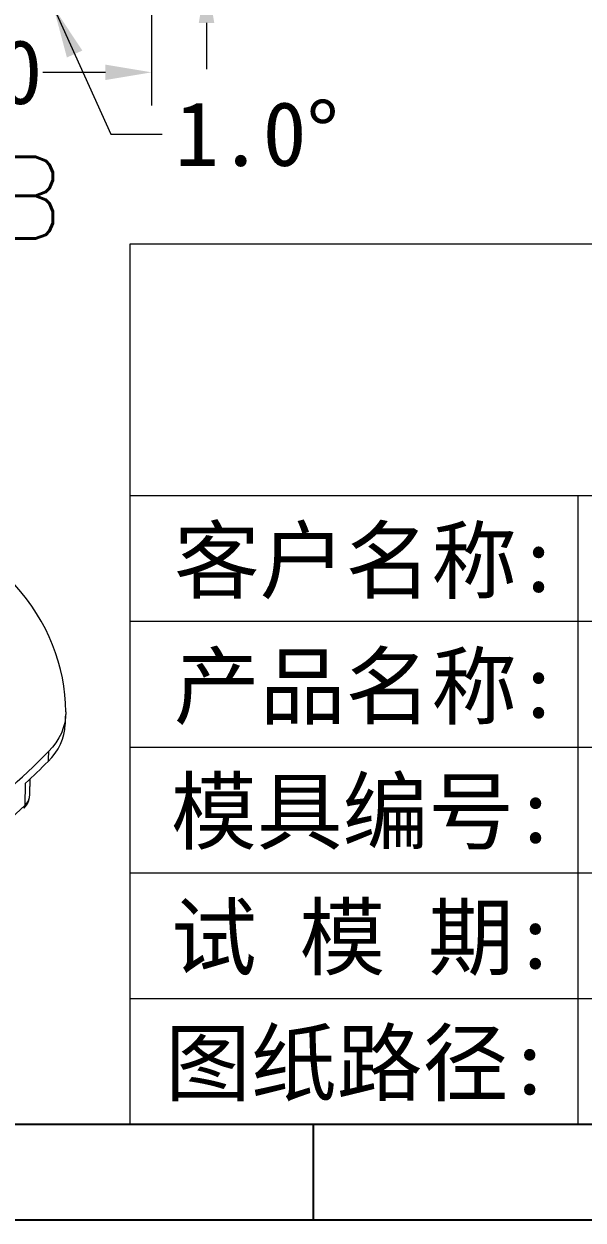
# Model space of a CAD drawing. Extents: x -40 to 272, y -118 to 614.
# Drawn here: x 142.14 to 163.85, y 164.79 to 211.24 of the extents above; entities that cross this region are included whole.
import ezdxf

# ---------------------------------------------------------------- set-up
doc = ezdxf.new("R2010")
doc.units = 0
doc.header["$MEASUREMENT"] = 0
doc.linetypes.add('PHANTOM', pattern=[2.5, 1.25, -0.25, 0.25, -0.25, 0.25, -0.25])
for name, color, linetype in [('20', 7, 'Continuous'), ('30', 7, 'Continuous'), ('50', 7, 'Continuous'), ('dtext', 4, 'Continuous'), ('TOP', 7, 'Continuous')]:
    doc.layers.add(name, color=color, linetype=linetype)
doc.layers.add('dim', color=82, linetype='Continuous', lineweight=9)
doc.styles.add('blockfont', font='simplex.shx', dxfattribs={"bigfont": 'bigfont'})
doc.styles.add('仿宋', font='SIMFANG.TTF', dxfattribs={"width": 0.7})
doc.dimstyles.new('3', dxfattribs={"dimtxt": 2.5, "dimasz": 1.8, "dimexe": 0.1, "dimexo": 0.1, "dimgap": 0.1, "dimtad": 0, "dimzin": 0, "dimdsep": 46, "dimtxsty": 'Standard', "dimcen": 0, "dimclrd": 4, "dimclre": 4, "dimclrt": 3, "dimadec": 1, "dimazin": 0, "dimtfac": 1, "dimtofl": 0, "dimtmove": 0, "dimatfit": 3, "dimfxl": 0.18, "dimtolj": 1, "dimtzin": 0, "dimlwd": 9, "dimlwe": 9, "dimarcsym": 0})

# ---------------------------------------------------------------- blocks, each defined once
blk = doc.blocks.new('*D150')
at = {"color": 4, "linetype": 'Continuous', "lineweight": 9}
for p, q in [((130.101, 220.366), (130.101, 209.255)), ((147.101, 208.172), (147.101, 209.455)), ((131.901, 209.355), (134.334, 209.355)), ((145.301, 209.355), (142.867, 209.355))]:
    blk.add_line(p, q, dxfattribs=at)
for points in [[(131.901, 209.655), (131.901, 209.055), (130.101, 209.355)], [(145.301, 209.655), (145.301, 209.055), (147.101, 209.355)]]:
    blk.add_solid(points, dxfattribs=at)
at = {"layer": 'Defpoints', "color": 0, "linetype": 'Continuous', "lineweight": 9}
for p in [(130.101, 220.466), (147.101, 209.355), (147.101, 208.072)]:
    blk.add_point(p, dxfattribs=at)
at = {"color": 3, "linetype": 'Continuous', "lineweight": 9, "insert": (138.601, 209.355), "char_height": 2.5, "attachment_point": 5}
blk.add_mtext('\\A1;17.00', dxfattribs=at)
blk = doc.blocks.new('*D152')
at = {"color": 4, "linetype": 'Continuous', "lineweight": 9}
for p, q in [((149.228, 215.774), (149.228, 217.574)), ((147.201, 213.974), (149.328, 213.974)), ((144.951, 213.074), (149.328, 213.074)), ((149.228, 211.274), (149.228, 209.474))]:
    blk.add_line(p, q, dxfattribs=at)
for points in [[(148.928, 215.774), (149.528, 215.774), (149.228, 213.974)], [(148.928, 211.274), (149.528, 211.274), (149.228, 213.074)]]:
    blk.add_solid(points, dxfattribs=at)
at = {"layer": 'Defpoints', "color": 0, "linetype": 'Continuous', "lineweight": 9}
for p in [(147.101, 213.974), (149.228, 213.974), (144.851, 213.074)]:
    blk.add_point(p, dxfattribs=at)
at = {"color": 3, "linetype": 'Continuous', "lineweight": 9, "insert": (149.228, 221.007), "char_height": 2.5, "attachment_point": 5, "rotation": 90}
blk.add_mtext('\\A1;0.90', dxfattribs=at)
blk = doc.blocks.new('7')
blk.add_line((2265.951, 246.193), (2265.951, 241.193))
for points in [[(2420.951, 241.193), (2010.951, 241.193), (2010.951, 528.193), (2420.951, 528.193)], [(2415.951, 246.193), (2015.951, 246.193), (2015.951, 523.193), (2415.951, 523.193)]]:
    blk.add_lwpolyline(points, close=True)

msp = doc.modelspace()

# ---------------------------------------------------------------- linework, layer by layer
at = {"color": 7, "lineweight": 9}
for p, q in [((146.267, 202.692), (264.806, 202.692)), ((146.267, 168.509), (146.267, 202.692)), ((146.267, 192.926), (264.806, 192.926)), ((163.66, 168.509), (163.66, 192.926)), ((146.267, 188.042), (264.806, 188.042)), ((146.267, 183.159), (264.806, 183.159)), ((146.267, 178.276), (264.806, 178.276)), ((146.267, 173.392), (264.806, 173.392)), ((150.269, 168.509), (264.806, 168.509))]:
    msp.add_line(p, q, dxfattribs=at)
at = {"layer": '20', "color": 7, "linetype": 'Continuous', "lineweight": 9}
msp.add_arc((141.645, 181.314), 0.72, 313.6468, 358.4159, dxfattribs=at)
for centre, major_axis, ratio, start_param, end_param in [((133.761, 184.339), (9.993, 0.521), 0.835168, 6.242804, 6.879955), ((105.534, 209.176), (49.324, 2.571), 0.835168, 5.335063, 5.533383), ((105.555, 208.78), (-49.286, -2.569), 0.835168, 2.364666, 2.39149), ((141.645, 181.314), (0.72, -0.02), 0.851723, 5.573475, 6.282907), ((141.645, 181.314), (0.497, -0.521), 0.379818, 6.283544, 6.661227)]:
    msp.add_ellipse(centre, major_axis=major_axis, ratio=ratio, start_param=start_param, end_param=end_param, dxfattribs=at)
for points, degree in [([(143.764, 184.522), (143.766, 183.962), (143.528, 183.416), (143.094, 182.984)], 3), ([(143.745, 184.042), (143.762, 184.427)], 1), ([(143.076, 182.599), (143.487, 183.007), (143.722, 183.516), (143.745, 184.043)], 3), ([(143.094, 182.984), (143.088, 182.855), (143.082, 182.727), (143.076, 182.599)], 3), ([(142.364, 181.294), (142.382, 181.926)], 1), ([(136.073, 175.989), (138.263, 177.47), (140.309, 179.115), (142.18, 180.9)], 3)]:
    msp.add_open_spline(points, degree=degree, dxfattribs=at)
msp.add_open_spline([(142.18, 180.9), (142.187, 181.151), (142.194, 181.402), (142.201, 181.654), (142.202, 181.687), (142.202, 181.72), (142.203, 181.753)], degree=3, knots=[0, 0, 0, 0, 0.883525, 0.883525, 0.883525, 1, 1, 1, 1], dxfattribs=at)
at = {"layer": '30', "color": 1, "linetype": 'PHANTOM', "lineweight": 9, "ltscale": 8}
msp.add_line((147.101, 208.072), (147.101, 338.407), dxfattribs=at)

# ---------------------------------------------------------------- block references
at = {"layer": '50', "color": 7, "linetype": 'Continuous', "lineweight": 9, "xscale": 0.7428978030252438, "yscale": 0.7428978030253575, "zscale": 0.7428978030250774}
msp.add_blockref('7', (-1529.999, -14.387), dxfattribs=at)

# ---------------------------------------------------------------- texts
at = {"layer": 'dim', "color": 3, "linetype": 'Continuous', "lineweight": 9, "insert": (148.008, 206.952), "char_height": 2.5, "attachment_point": 4}
msp.add_mtext('\\A1;1.0%%d', dxfattribs=at)
at = {"layer": 'dtext', "color": 7, "lineweight": 9, "style": '仿宋'}
for s, p in [('客户名称:', (147.963, 189.182)), ('产品名称:', (147.963, 184.299)), ('模具编号:', (147.846, 179.442)), ('试 模 期:', (147.846, 174.558)), ('图纸路径:', (147.62, 169.675))]:
    msp.add_text(s, height=2.4426, dxfattribs=at).set_placement(p)
at = {"layer": 'TOP', "color": 1, "linetype": 'Continuous', "lineweight": 9, "insert": (137.965, 202.9), "char_height": 3.175, "attachment_point": 8, "line_spacing_factor": 0.903614, "style": 'blockfont'}
msp.add_mtext('\\W01.000; \\H3.17;B-B\\H3.17;', dxfattribs=at)

# ---------------------------------------------------------------- dimensions: what is measured, and where the dimension line sits
at = {"linetype": 'Continuous', "lineweight": 9}
dim = msp.add_linear_dim(base=(149.228, 213.974), p1=(144.851, 213.074), p2=(147.101, 213.974), angle=90, dimstyle='3', dxfattribs=at)
dim.commit()
dim.dimension.update_dxf_attribs({"geometry": '*D152', "text_midpoint": (149.228, 221.007)})
dim = msp.add_linear_dim(base=(147.101, 209.355), p1=(130.101, 220.466), p2=(147.101, 208.072), dimstyle='3', dxfattribs=at)
dim.commit()
dim.dimension.update_dxf_attribs({"geometry": '*D150', "text_midpoint": (138.601, 209.355)})

# ---------------------------------------------------------------- leaders
at = {"layer": 'dim', "linetype": 'Continuous', "lineweight": 9, "annotation_type": 0, "has_hookline": 1, "hookline_direction": 0, "text_width": 5.417}
msp.add_leader([(143.286, 211.891), (145.508, 206.952), (147.508, 206.952)], dimstyle='3', override={"dimasz": 2, "dimexe": 0.49975, "dimexo": 0.49975, "dimgap": 0.49975}, dxfattribs=at)

doc.saveas('drawing.dxf')
